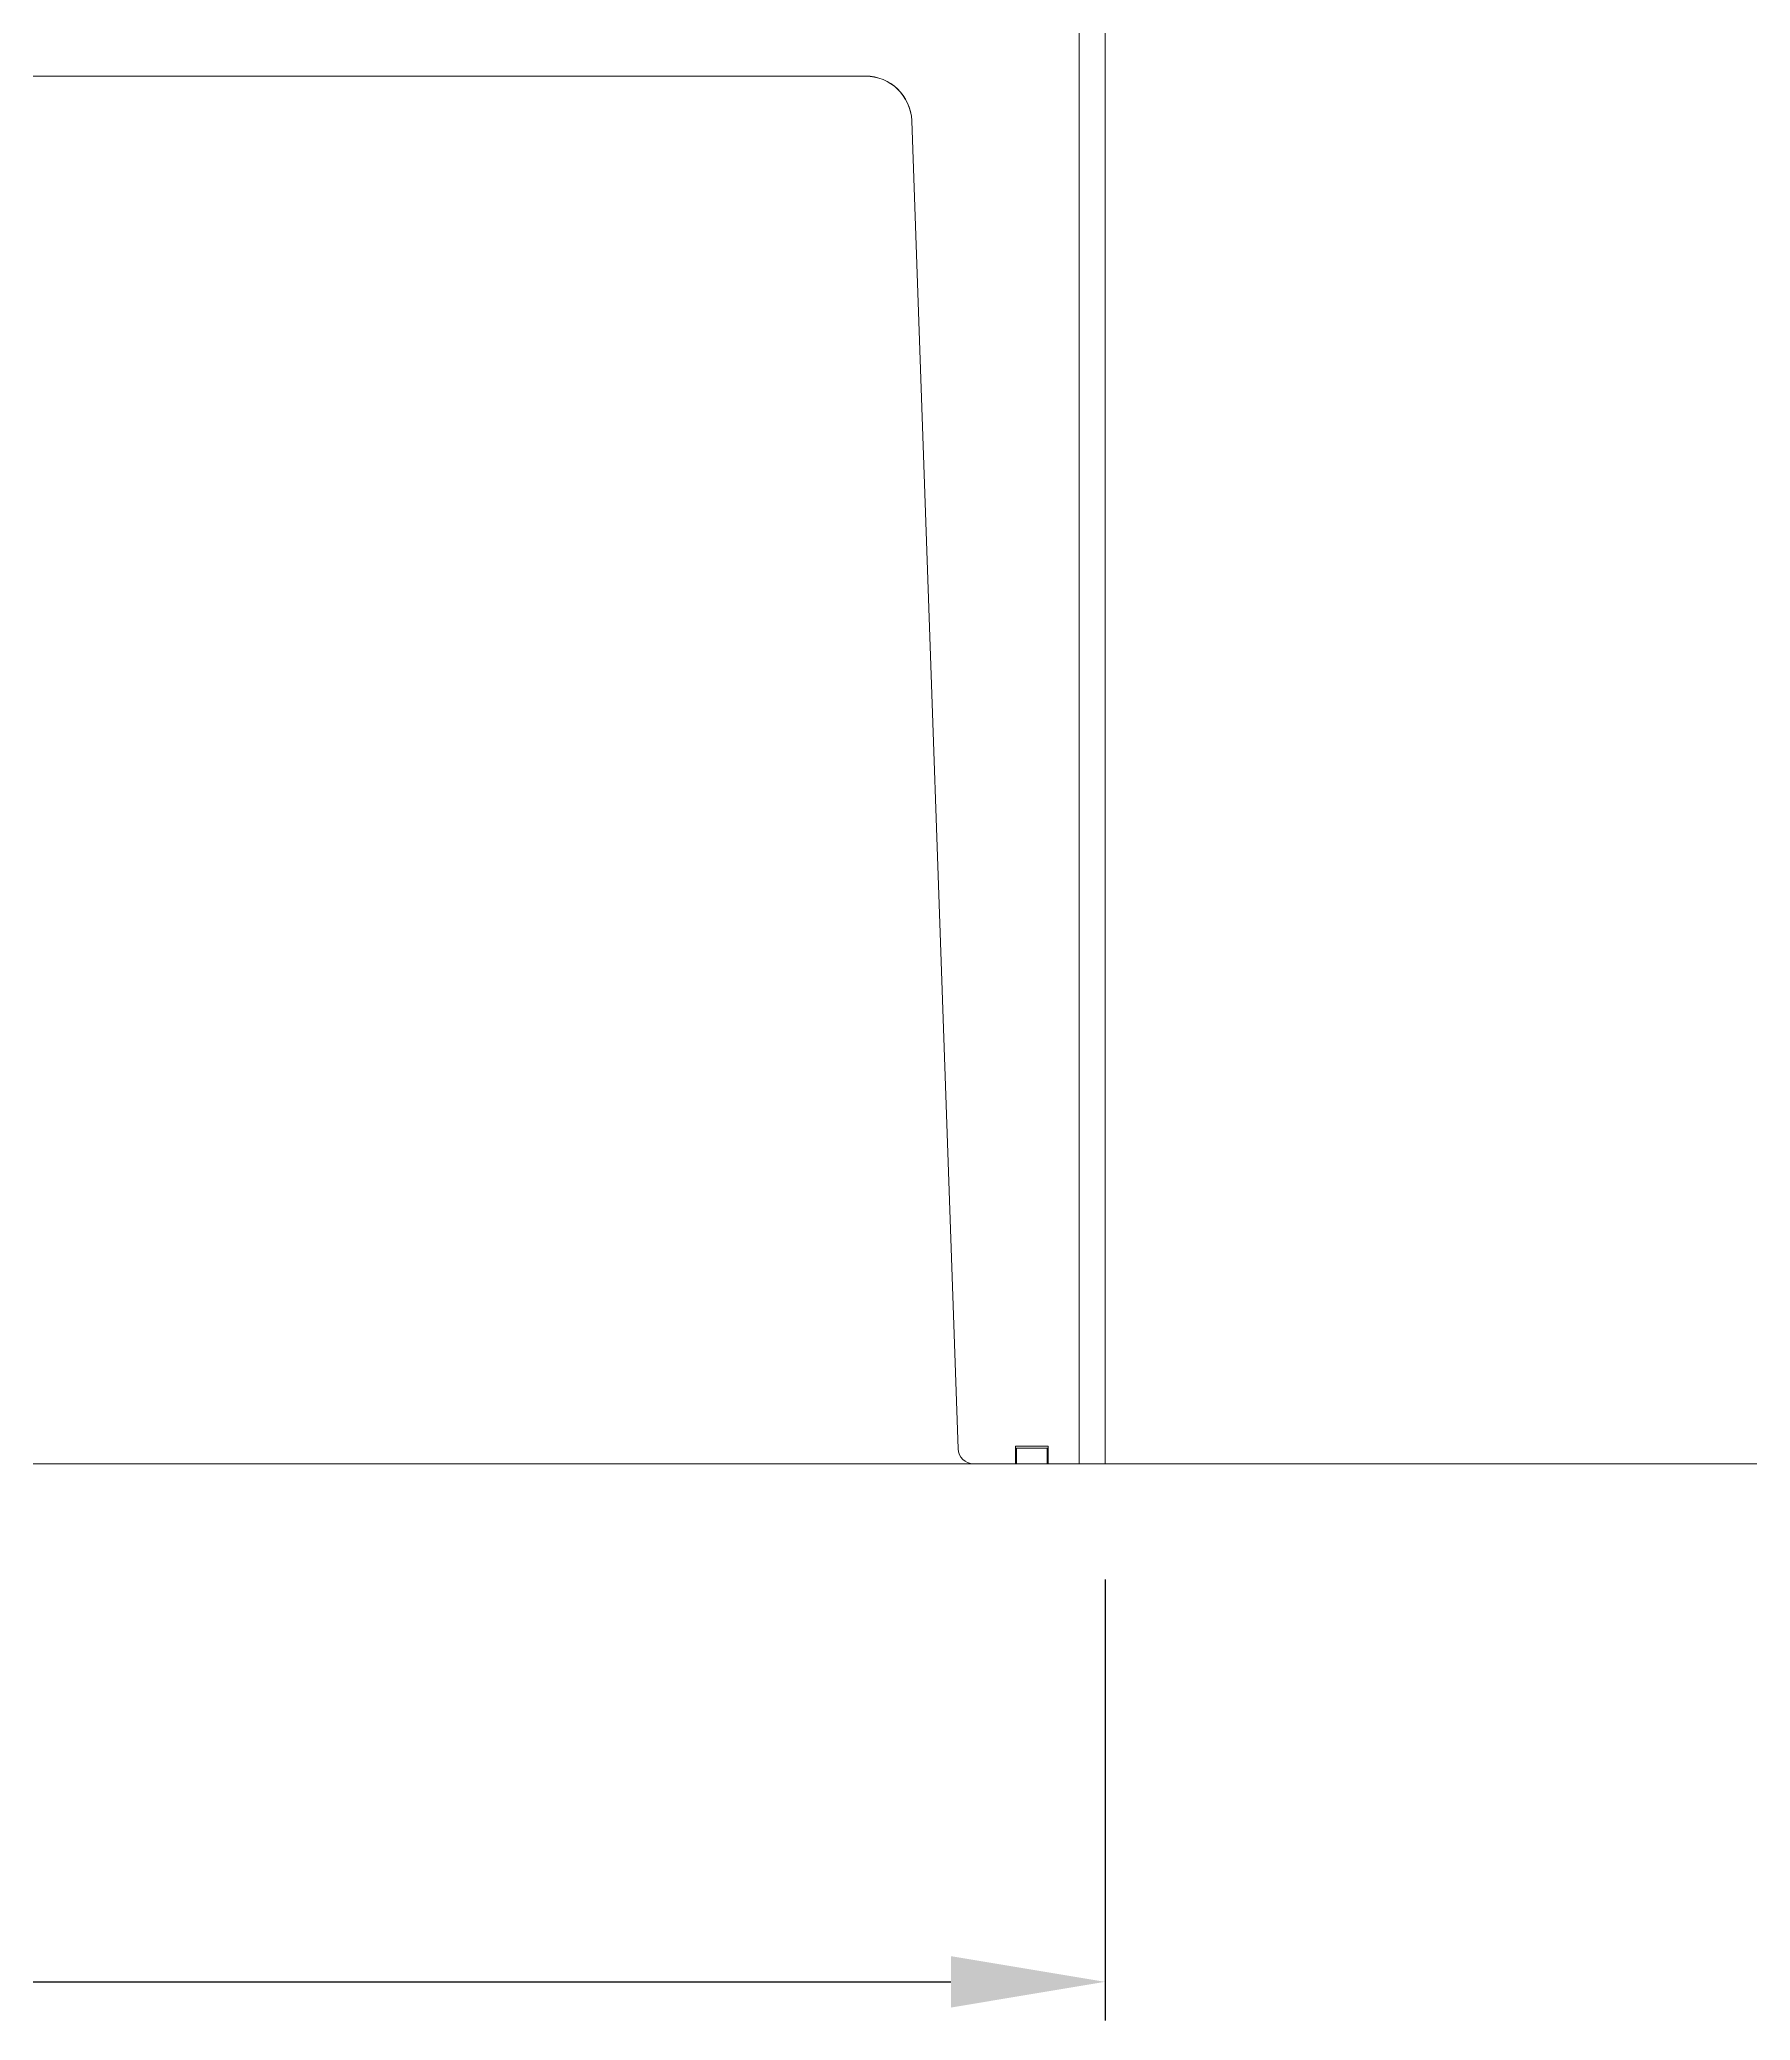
# Model space of a CAD drawing. Header units: millimetres. Extents: x 22162 to 28102, y 3160 to 7360.
# Drawn here: x 23745 to 24188, y 5744 to 6258 of the extents above; entities that cross this region are included whole.
import ezdxf

# ---------------------------------------------------------------- set-up
doc = ezdxf.new("R2010")
doc.units = ezdxf.units.MM
doc.header["$LTSCALE"] = 0.3
for name, color, linetype, lineweight in [('KOTY', 3, 'Continuous', 9), ('OBRYSOVA', 7, 'Continuous', 9), ('Visible', 7, 'Continuous', 18)]:
    doc.layers.add(name, color=color, linetype=linetype, lineweight=lineweight)
doc.styles.add('SEACAD_Arial', font='arial.ttf', dxfattribs={"width": 0.8})
doc.dimstyles.new('ISO-25', dxfattribs={"dimtxt": 1.6, "dimasz": 2, "dimexe": 0.5, "dimexo": 1.5, "dimtad": 1, "dimdec": 0, "dimtxsty": 'SEACAD_Arial', "dimcen": 2, "dimadec": 0, "dimazin": 0, "dimtfac": 1, "dimtdec": 0, "dimtmove": 0, "dimatfit": 3, "dimfxl": 1, "dimarcsym": 0})

# ---------------------------------------------------------------- blocks, each defined once
blk = doc.blocks.new('*D288')
at = {"layer": 'Defpoints', "color": 0}
for p in [(22821.01, 5888.13), (24021.01, 5888.13), (24021.01, 5753.73)]:
    blk.add_point(p, dxfattribs=at)
at = {"layer": 'KOTY', "color": 0, "lineweight": -2}
for p, q in [((22821.01, 5858.13), (22821.01, 5743.73)), ((24021.01, 5858.13), (24021.01, 5743.73)), ((22861.01, 5753.73), (23981.01, 5753.73))]:
    blk.add_line(p, q, dxfattribs=at)
at = {"layer": 'KOTY', "color": 0}
for points in [[(22861.01, 5760.4), (22861.01, 5747.06), (22821.01, 5753.73)], [(23981.01, 5747.06), (23981.01, 5760.4), (24021.01, 5753.73)]]:
    blk.add_solid(points, dxfattribs=at)
at = {"layer": 'KOTY', "color": 0, "insert": (23421.01, 5782.57), "char_height": 32, "attachment_point": 5, "style": 'SEACAD_Arial'}
blk.add_mtext('1200', dxfattribs=at)

msp = doc.modelspace()

# ---------------------------------------------------------------- linework, layer by layer
at = {"layer": 'OBRYSOVA'}
msp.add_line((22719.36, 5888.13), (26449.68, 5888.13), dxfattribs=at)
at = {"layer": 'Visible', "color": 0}
for p, q in [((24014.28, 5888.13), (24014.28, 6318.13)), ((24021.01, 6318.13), (24021.01, 5888.13)), ((23958.85, 6248.12), (22883.17, 6248.09)), ((23421.01, 6248.1), (23958.85, 6248.09)), ((23982.88, 5891.99), (23970.84, 6236.53)), ((23970.84, 6236.51), (23982.88, 5891.99)), ((24021.01, 5948.16), (24021.02, 5948.16)), ((24021.01, 5945.16), (24021.02, 5945.16)), ((24021.02, 5945.16), (24021.02, 5948.16)), ((24021.01, 5921.16), (24021.02, 5921.16)), ((24021.02, 5918.16), (24021.02, 5921.16)), ((24021.01, 5918.16), (24021.02, 5918.16)), ((23997.81, 5892.73), (23997.81, 5892.13)), ((23997.81, 5888.13), (23997.81, 5892.73)), ((23997.81, 5892.73), (24006.21, 5892.73)), ((23997.81, 5892.13), (23998.01, 5892.13)), ((23998.01, 5892.13), (24006.01, 5892.13)), ((23998.01, 5888.13), (23998.01, 5892.13)), ((24006.21, 5892.73), (24002.01, 5892.73)), ((24006.01, 5888.13), (24006.01, 5892.13)), ((24006.01, 5892.13), (24006.21, 5892.13)), ((24006.21, 5892.73), (24006.21, 5888.13)), ((23997.81, 5888.13), (23986.87, 5888.13)), ((23987.01, 5888.13), (23987.01, 5888.13)), ((23987.01, 5888.13), (23998.01, 5888.13)), ((23987.01, 5888.13), (23987.01, 5888.13)), ((23998.01, 5888.13), (24006.01, 5888.13)), ((24006.01, 5888.13), (24012.01, 5888.13)), ((24014.28, 5888.13), (24006.21, 5888.13)), ((24012.01, 5888.13), (24012.01, 5888.13)), ((24012.01, 5888.13), (24017.01, 5888.13)), ((24016.21, 5888.13), (24019.04, 5888.13)), ((24016.21, 5888.13), (24019.04, 5888.13)), ((24017.01, 5888.13), (24017.01, 5888.13)), ((24017.01, 5888.13), (24019.04, 5888.13)), ((24017.01, 5888.13), (24017.01, 5888.13))]:
    msp.add_line(p, q, dxfattribs=at)
for points in [[(24019.04, 5888.13), (24014.28, 5888.13)], [(24016.21, 5888.13), (24014.28, 5888.13)], [(24016.21, 5888.13), (24017.01, 5888.13)], [(24019.04, 5888.13), (24021.01, 5888.13)]]:
    msp.add_lwpolyline(points, dxfattribs=at)
for centre, radius, start, end in [((23958.85, 6236.12), 12, 2.0007, 90.0012), ((23958.85, 6236.09), 12, 2.0007, 89.9988), ((23986.87, 5892.13), 4, 182.0007, 270)]:
    msp.add_arc(centre, radius, start, end, dxfattribs=at)

# ---------------------------------------------------------------- dimensions: what is measured, and where the dimension line sits
at = {"layer": 'KOTY'}
dim = msp.add_linear_dim(base=(24021.01, 5753.73), p1=(22821.01, 5888.13), p2=(24021.01, 5888.13), dimstyle='ISO-25', override={"dimlfac": 1, "dimtxsty": 'SEACAD_Arial', "dimsah": 1, "dimtolj": 0}, dxfattribs=at)
dim.commit()
dim.dimension.update_dxf_attribs({"geometry": '*D288', "text_midpoint": (23421.01, 5782.57)})

doc.saveas('drawing.dxf')
